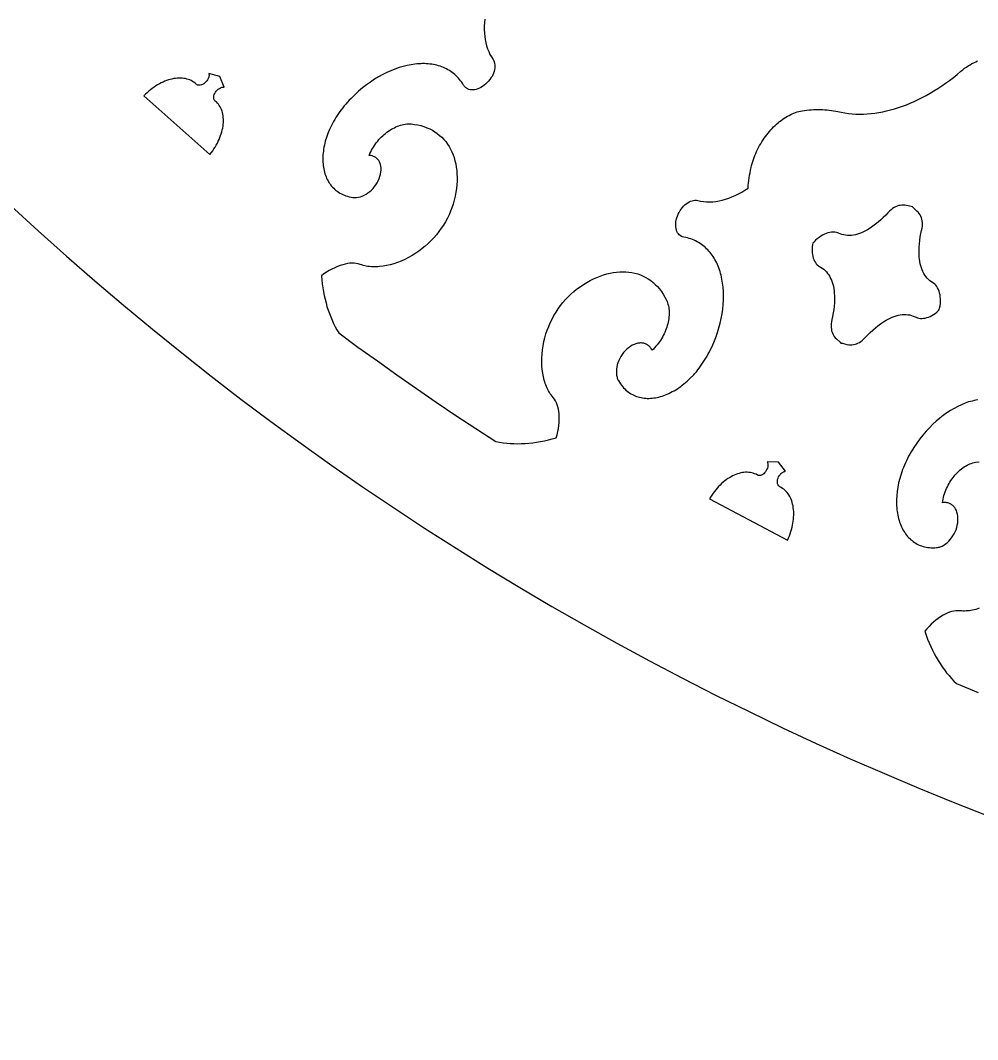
# Model space of a CAD drawing. Extents: x -570 to 570, y -570 to 570.
# Drawn here: x -295.9 to -158.8, y -439.8 to -293.8 of the extents above; entities that cross this region are included whole.
import ezdxf

# ---------------------------------------------------------------- set-up
doc = ezdxf.new("R2010")
doc.units = 0
doc.header["$MEASUREMENT"] = 0
doc.layers.add('BITMAP_LAYER', color=18, linetype='CONTINUOUS')

msp = doc.modelspace()

# ---------------------------------------------------------------- linework, layer by layer
at = {"layer": 'BITMAP_LAYER'}
for points in [[(0, 570, 0.414214), (-570, 0, 0.414214), (0, -570, 0.414214), (570, 0, 0.414214)], [(-437, 0, 0.414214), (0, -437, 0.414214), (437, 0, 0.414214), (0, 437, 0.414214)]]:
    msp.add_lwpolyline(points, format="xyb", close=True, dxfattribs=at)
for points in [[(-229.37, -293.61), (-229.41, -294.13), (-229.44, -294.63), (-229.44, -295.13), (-229.42, -295.62), (-229.38, -296.09), (-229.31, -296.56), (-229.22, -297.01), (-229.1, -297.45), (-228.96, -297.87), (-228.8, -298.28), (-228.62, -298.67), (-228.41, -299.04), (-228.18, -299.4), (-228.08, -299.58), (-228, -299.76), (-227.95, -299.97), (-227.92, -300.18), (-227.91, -300.4), (-227.93, -300.63), (-227.97, -300.86), (-228.03, -301.1), (-228.11, -301.34), (-228.21, -301.58), (-228.33, -301.82), (-228.48, -302.05), (-228.64, -302.28), (-228.82, -302.5), (-229.01, -302.71), (-229.23, -302.91), (-229.45, -303.1), (-229.68, -303.26), (-229.91, -303.4), (-230.14, -303.51), (-230.37, -303.61), (-230.6, -303.68), (-230.83, -303.73), (-231.05, -303.75), (-231.26, -303.75), (-231.46, -303.73), (-231.65, -303.68), (-231.83, -303.61), (-232, -303.52), (-232.15, -303.41), (-232.28, -303.27), (-232.34, -303.19), (-232.39, -303.1), (-232.53, -302.88), (-232.67, -302.67), (-232.82, -302.47), (-232.97, -302.27), (-233.14, -302.08), (-233.3, -301.9), (-233.48, -301.73), (-233.66, -301.57), (-233.84, -301.41), (-234.04, -301.27), (-234.23, -301.13), (-234.44, -301), (-234.64, -300.87), (-234.86, -300.76), (-235.07, -300.65), (-235.3, -300.56), (-235.52, -300.47), (-235.75, -300.38), (-235.99, -300.31), (-236.23, -300.24), (-236.47, -300.19), (-236.72, -300.14), (-236.97, -300.09), (-237.22, -300.06), (-237.48, -300.03), (-237.74, -300.01), (-238.01, -300), (-238.27, -300), (-238.54, -300.01), (-238.82, -300.02), (-239.09, -300.04), (-239.37, -300.07), (-239.93, -300.15), (-240.49, -300.26), (-241.07, -300.4), (-241.64, -300.57), (-242.23, -300.78), (-242.81, -301.01), (-243.4, -301.27), (-243.98, -301.57), (-244.57, -301.89), (-245.15, -302.24), (-245.73, -302.63), (-246.3, -303.04), (-246.87, -303.48), (-247.43, -303.95), (-247.98, -304.45), (-248.52, -304.98), (-248.77, -305.24), (-249.02, -305.51), (-249.26, -305.78), (-249.49, -306.05), (-249.71, -306.32), (-249.92, -306.6), (-250.12, -306.87), (-250.32, -307.15), (-250.51, -307.43), (-250.69, -307.71), (-250.86, -308), (-251.02, -308.28), (-251.32, -308.85), (-251.59, -309.42), (-251.83, -309.99), (-252.03, -310.56), (-252.2, -311.12), (-252.27, -311.4), (-252.34, -311.68), (-252.39, -311.96), (-252.44, -312.23), (-252.48, -312.51), (-252.51, -312.78), (-252.54, -313.04), (-252.55, -313.31), (-252.56, -313.57), (-252.56, -313.83), (-252.55, -314.09), (-252.53, -314.34), (-252.51, -314.58), (-252.48, -314.83), (-252.43, -315.07), (-252.38, -315.3), (-252.33, -315.53), (-252.26, -315.76), (-252.19, -315.98), (-252.1, -316.19), (-252.01, -316.4), (-251.92, -316.61), (-251.81, -316.8), (-251.7, -317), (-251.57, -317.18), (-251.44, -317.36), (-251.3, -317.53), (-251.16, -317.7), (-251, -317.85), (-250.84, -318.01), (-250.67, -318.15), (-250.49, -318.28), (-250.3, -318.41), (-250.11, -318.53), (-249.9, -318.64), (-249.69, -318.74), (-249.47, -318.84), (-249.25, -318.92), (-249.01, -319), (-248.77, -319.06), (-248.52, -319.12), (-248.26, -319.16), (-248.13, -319.18), (-248, -319.19), (-247.86, -319.19), (-247.73, -319.18), (-247.46, -319.13), (-247.18, -319.06), (-246.9, -318.96), (-246.63, -318.84), (-246.36, -318.69), (-246.1, -318.51), (-245.84, -318.32), (-245.6, -318.1), (-245.37, -317.86), (-245.15, -317.61), (-244.95, -317.34), (-244.77, -317.06), (-244.62, -316.76), (-244.48, -316.46), (-244.37, -316.13), (-244.29, -315.82), (-244.24, -315.52), (-244.21, -315.22), (-244.22, -314.94), (-244.25, -314.68), (-244.31, -314.42), (-244.34, -314.31), (-244.39, -314.19), (-244.44, -314.08), (-244.5, -313.98), (-244.56, -313.88), (-244.63, -313.78), (-244.71, -313.69), (-244.79, -313.61), (-244.87, -313.53), (-244.97, -313.46), (-245.07, -313.39), (-245.17, -313.33), (-245.28, -313.28), (-245.39, -313.24), (-245.51, -313.2), (-245.64, -313.17), (-245.77, -313.14), (-245.91, -313.13), (-245.81, -312.88), (-245.7, -312.64), (-245.58, -312.4), (-245.45, -312.17), (-245.31, -311.94), (-245.17, -311.72), (-245.02, -311.5), (-244.86, -311.29), (-244.69, -311.08), (-244.52, -310.88), (-244.34, -310.69), (-244.15, -310.5), (-243.96, -310.32), (-243.77, -310.14), (-243.57, -309.98), (-243.37, -309.82), (-243.16, -309.67), (-242.95, -309.53), (-242.74, -309.4), (-242.53, -309.28), (-242.31, -309.17), (-242.09, -309.06), (-241.87, -308.97), (-241.65, -308.89), (-241.43, -308.82), (-241.21, -308.76), (-240.99, -308.71), (-240.77, -308.67), (-240.55, -308.64), (-240.34, -308.63), (-240.12, -308.63), (-239.91, -308.64), (-239.43, -308.7), (-238.96, -308.78), (-238.51, -308.88), (-238.07, -309.01), (-237.65, -309.17), (-237.25, -309.34), (-236.87, -309.54), (-236.5, -309.76), (-236.16, -310), (-235.83, -310.27), (-235.52, -310.55), (-235.23, -310.85), (-234.96, -311.17), (-234.71, -311.51), (-234.48, -311.87), (-234.27, -312.24), (-234.08, -312.63), (-233.91, -313.04), (-233.76, -313.46), (-233.63, -313.9), (-233.53, -314.35), (-233.45, -314.82), (-233.39, -315.3), (-233.35, -315.79), (-233.33, -316.3), (-233.34, -316.81), (-233.38, -317.34), (-233.43, -317.88), (-233.51, -318.42), (-233.62, -318.98), (-233.75, -319.55), (-233.91, -320.12), (-234.07, -320.63), (-234.26, -321.14), (-234.48, -321.64), (-234.72, -322.14), (-234.99, -322.63), (-235.28, -323.11), (-235.59, -323.58), (-235.93, -324.04), (-236.29, -324.49), (-236.66, -324.92), (-237.05, -325.34), (-237.46, -325.74), (-237.89, -326.13), (-238.33, -326.49), (-238.79, -326.83), (-239.26, -327.15), (-239.78, -327.48), (-240.3, -327.77), (-240.82, -328.04), (-241.35, -328.27), (-241.87, -328.48), (-242.39, -328.66), (-242.91, -328.81), (-243.42, -328.92), (-243.93, -329.01), (-244.43, -329.07), (-244.68, -329.09), (-244.92, -329.1), (-245.16, -329.1), (-245.4, -329.09), (-245.64, -329.08), (-245.87, -329.06), (-246.1, -329.03), (-246.33, -328.99), (-246.55, -328.94), (-246.78, -328.89), (-246.99, -328.83), (-247.21, -328.76), (-247.48, -328.68), (-247.77, -328.62), (-248.07, -328.59), (-248.38, -328.58), (-248.7, -328.59), (-249.02, -328.63), (-249.35, -328.7), (-249.69, -328.79), (-250.08, -328.91), (-250.47, -329.06), (-250.86, -329.23), (-251.25, -329.42), (-251.63, -329.63), (-252.02, -329.87), (-252.39, -330.12), (-252.76, -330.39), (-252.71, -330.97), (-252.64, -331.54), (-252.56, -332.1), (-252.47, -332.66), (-252.36, -333.2), (-252.24, -333.74), (-252.1, -334.27), (-251.96, -334.78), (-251.79, -335.29), (-251.62, -335.79), (-251.43, -336.28), (-251.22, -336.75), (-251.01, -337.22), (-250.78, -337.68), (-250.54, -338.12), (-250.28, -338.56), (-247.53, -340.58), (-244.75, -342.58), (-241.96, -344.57), (-239.15, -346.52), (-236.33, -348.46), (-233.49, -350.37), (-230.63, -352.26), (-227.76, -354.13), (-227.26, -354.22), (-226.75, -354.29), (-226.23, -354.35), (-225.71, -354.39), (-225.19, -354.41), (-224.66, -354.42), (-224.12, -354.41), (-223.58, -354.39), (-223.04, -354.34), (-222.49, -354.28), (-221.94, -354.21), (-221.39, -354.12), (-220.83, -354.01), (-220.26, -353.88), (-219.7, -353.74), (-219.13, -353.58), (-219.01, -353.14), (-218.9, -352.69), (-218.82, -352.26), (-218.76, -351.82), (-218.72, -351.39), (-218.7, -350.97), (-218.7, -350.55), (-218.72, -350.14), (-218.76, -349.79), (-218.81, -349.46), (-218.89, -349.14), (-218.99, -348.84), (-219.11, -348.55), (-219.25, -348.28), (-219.4, -348.03), (-219.58, -347.8), (-219.72, -347.63), (-219.85, -347.45), (-219.98, -347.26), (-220.1, -347.07), (-220.22, -346.87), (-220.33, -346.66), (-220.43, -346.45), (-220.53, -346.24), (-220.62, -346.01), (-220.7, -345.79), (-220.78, -345.56), (-220.85, -345.32), (-220.97, -344.83), (-221.07, -344.33), (-221.14, -343.81), (-221.19, -343.27), (-221.2, -342.72), (-221.2, -342.16), (-221.16, -341.58), (-221.1, -341), (-221.01, -340.4), (-220.89, -339.8), (-220.76, -339.25), (-220.6, -338.7), (-220.42, -338.16), (-220.21, -337.63), (-219.98, -337.1), (-219.73, -336.58), (-219.46, -336.08), (-219.16, -335.59), (-218.85, -335.11), (-218.52, -334.65), (-218.17, -334.21), (-217.81, -333.78), (-217.43, -333.38), (-217.04, -333), (-216.63, -332.64), (-216.21, -332.31), (-215.73, -331.96), (-215.25, -331.63), (-214.77, -331.34), (-214.28, -331.07), (-213.8, -330.82), (-213.32, -330.61), (-212.84, -330.42), (-212.36, -330.25), (-211.89, -330.11), (-211.42, -330), (-210.96, -329.91), (-210.5, -329.84), (-210.04, -329.81), (-209.59, -329.8), (-209.15, -329.81), (-208.72, -329.85), (-208.3, -329.91), (-207.88, -330), (-207.47, -330.12), (-207.08, -330.26), (-206.69, -330.42), (-206.32, -330.61), (-205.96, -330.82), (-205.61, -331.06), (-205.27, -331.33), (-204.95, -331.61), (-204.64, -331.93), (-204.35, -332.26), (-204.08, -332.62), (-203.82, -333.01), (-203.57, -333.42), (-203.35, -333.85), (-203.26, -334.05), (-203.19, -334.25), (-203.13, -334.45), (-203.07, -334.67), (-203.03, -334.88), (-203, -335.11), (-202.98, -335.33), (-202.97, -335.57), (-202.96, -335.8), (-202.97, -336.04), (-202.99, -336.28), (-203.02, -336.52), (-203.06, -336.77), (-203.11, -337.01), (-203.16, -337.26), (-203.23, -337.5), (-203.3, -337.75), (-203.39, -337.99), (-203.48, -338.23), (-203.58, -338.48), (-203.69, -338.71), (-203.81, -338.95), (-203.94, -339.18), (-204.07, -339.41), (-204.21, -339.64), (-204.36, -339.86), (-204.52, -340.07), (-204.69, -340.28), (-204.86, -340.48), (-205.04, -340.68), (-205.22, -340.87), (-205.42, -341.05), (-205.48, -340.93), (-205.55, -340.81), (-205.62, -340.71), (-205.7, -340.61), (-205.79, -340.52), (-205.87, -340.43), (-205.97, -340.36), (-206.06, -340.29), (-206.16, -340.22), (-206.27, -340.17), (-206.37, -340.12), (-206.48, -340.09), (-206.6, -340.05), (-206.71, -340.03), (-206.83, -340.01), (-206.95, -340), (-207.08, -340), (-207.2, -340.01), (-207.46, -340.04), (-207.72, -340.11), (-207.98, -340.21), (-208.25, -340.33), (-208.51, -340.49), (-208.78, -340.68), (-209.04, -340.9), (-209.28, -341.13), (-209.5, -341.38), (-209.7, -341.65), (-209.88, -341.93), (-210.04, -342.22), (-210.18, -342.52), (-210.29, -342.83), (-210.39, -343.14), (-210.46, -343.44), (-210.5, -343.75), (-210.52, -344.05), (-210.52, -344.34), (-210.49, -344.63), (-210.43, -344.9), (-210.39, -345.02), (-210.34, -345.15), (-210.29, -345.27), (-210.23, -345.39), (-210.09, -345.61), (-209.95, -345.83), (-209.81, -346.03), (-209.65, -346.22), (-209.49, -346.41), (-209.33, -346.58), (-209.16, -346.74), (-208.98, -346.89), (-208.8, -347.03), (-208.62, -347.16), (-208.43, -347.28), (-208.23, -347.39), (-208.03, -347.49), (-207.83, -347.58), (-207.62, -347.66), (-207.41, -347.72), (-207.2, -347.78), (-206.98, -347.83), (-206.76, -347.87), (-206.54, -347.9), (-206.32, -347.92), (-206.09, -347.93), (-205.86, -347.93), (-205.63, -347.92), (-205.39, -347.9), (-205.16, -347.87), (-204.92, -347.84), (-204.68, -347.79), (-204.44, -347.74), (-204.2, -347.67), (-203.96, -347.6), (-203.72, -347.52), (-203.48, -347.43), (-203.23, -347.33), (-202.99, -347.22), (-202.75, -347.1), (-202.51, -346.97), (-202.27, -346.84), (-202.03, -346.7), (-201.79, -346.55), (-201.55, -346.39), (-201.31, -346.22), (-201.08, -346.04), (-200.85, -345.86), (-200.39, -345.47), (-199.94, -345.05), (-199.5, -344.59), (-199.29, -344.36), (-199.07, -344.11), (-198.87, -343.86), (-198.66, -343.6), (-198.46, -343.33), (-198.27, -343.05), (-198.08, -342.77), (-197.89, -342.48), (-197.71, -342.19), (-197.53, -341.88), (-197.36, -341.57), (-197.19, -341.26), (-197.03, -340.93), (-196.87, -340.6), (-196.57, -339.91), (-196.3, -339.21), (-196.06, -338.52), (-195.85, -337.84), (-195.66, -337.15), (-195.51, -336.48), (-195.39, -335.81), (-195.29, -335.15), (-195.23, -334.5), (-195.19, -333.86), (-195.18, -333.23), (-195.19, -332.61), (-195.24, -332.01), (-195.31, -331.42), (-195.4, -330.85), (-195.53, -330.3), (-195.6, -330.03), (-195.68, -329.77), (-195.76, -329.51), (-195.85, -329.26), (-195.95, -329.01), (-196.05, -328.76), (-196.16, -328.53), (-196.28, -328.29), (-196.4, -328.07), (-196.53, -327.85), (-196.66, -327.64), (-196.81, -327.43), (-196.95, -327.23), (-197.1, -327.04), (-197.26, -326.85), (-197.43, -326.67), (-197.6, -326.5), (-197.78, -326.33), (-197.96, -326.17), (-198.15, -326.02), (-198.34, -325.88), (-198.54, -325.74), (-198.74, -325.62), (-198.95, -325.5), (-199.17, -325.39), (-199.39, -325.28), (-199.62, -325.19), (-199.85, -325.1), (-200.09, -325.03), (-200.34, -324.96), (-200.59, -324.9), (-200.84, -324.85), (-201.03, -324.81), (-201.21, -324.73), (-201.37, -324.63), (-201.52, -324.51), (-201.64, -324.37), (-201.76, -324.21), (-201.85, -324.02), (-201.92, -323.83), (-201.98, -323.61), (-202.01, -323.39), (-202.03, -323.15), (-202.02, -322.9), (-201.99, -322.64), (-201.95, -322.37), (-201.88, -322.1), (-201.78, -321.83), (-201.67, -321.56), (-201.54, -321.3), (-201.4, -321.05), (-201.24, -320.82), (-201.07, -320.61), (-200.9, -320.41), (-200.71, -320.23), (-200.51, -320.07), (-200.31, -319.92), (-200.11, -319.8), (-199.9, -319.71), (-199.69, -319.64), (-199.48, -319.59), (-199.28, -319.57), (-199.07, -319.57), (-198.87, -319.6), (-198.46, -319.69), (-198.03, -319.75), (-197.6, -319.79), (-197.16, -319.79), (-196.72, -319.77), (-196.27, -319.72), (-195.81, -319.65), (-195.36, -319.55), (-194.89, -319.42), (-194.43, -319.27), (-193.97, -319.09), (-193.5, -318.89), (-193.04, -318.66), (-192.57, -318.4), (-192.11, -318.13), (-191.65, -317.82), (-191.63, -317.46), (-191.6, -317.09), (-191.55, -316.73), (-191.51, -316.36), (-191.45, -315.99), (-191.38, -315.62), (-191.31, -315.25), (-191.23, -314.87), (-191.16, -314.58), (-191.08, -314.3), (-190.99, -314.01), (-190.9, -313.72), (-190.79, -313.44), (-190.68, -313.15), (-190.57, -312.87), (-190.44, -312.59), (-190.3, -312.3), (-190.16, -312.02), (-190.01, -311.74), (-189.85, -311.46), (-189.69, -311.2), (-189.52, -310.93), (-189.35, -310.68), (-189.17, -310.43), (-188.99, -310.18), (-188.8, -309.94), (-188.61, -309.71), (-188.41, -309.49), (-188.21, -309.27), (-188, -309.06), (-187.79, -308.86), (-187.58, -308.66), (-187.37, -308.48), (-187.15, -308.3), (-186.93, -308.13), (-186.71, -307.97), (-186.48, -307.81), (-186.25, -307.67), (-186.02, -307.53), (-185.79, -307.41), (-185.56, -307.29), (-185.33, -307.18), (-185.09, -307.09), (-184.86, -307), (-184.62, -306.92), (-184.38, -306.86), (-184.15, -306.8), (-183.91, -306.76), (-183.58, -306.7), (-183.25, -306.66), (-182.92, -306.62), (-182.59, -306.6), (-182.26, -306.58), (-181.94, -306.56), (-181.62, -306.56), (-181.3, -306.56), (-180.98, -306.57), (-180.66, -306.59), (-180.35, -306.62), (-180.04, -306.65), (-179.73, -306.69), (-179.43, -306.74), (-179.12, -306.8), (-178.82, -306.87), (-178.31, -306.97), (-177.79, -307.06), (-177.27, -307.13), (-176.74, -307.18), (-176.21, -307.21), (-175.67, -307.22), (-175.13, -307.21), (-174.59, -307.19), (-174.04, -307.14), (-173.49, -307.07), (-172.94, -306.99), (-172.38, -306.89), (-171.82, -306.77), (-171.26, -306.63), (-170.7, -306.47), (-170.13, -306.3), (-169.57, -306.1), (-169, -305.89), (-168.44, -305.66), (-167.87, -305.41), (-167.31, -305.15), (-166.74, -304.86), (-166.18, -304.56), (-165.61, -304.25), (-165.05, -303.91), (-164.49, -303.56), (-163.93, -303.19), (-163.37, -302.8), (-162.82, -302.4), (-162.27, -301.98), (-161.72, -301.54), (-161.18, -301.09), (-160.92, -300.87), (-160.66, -300.67), (-160.4, -300.49), (-160.13, -300.31), (-159.87, -300.15), (-159.6, -299.99), (-159.33, -299.86), (-159.06, -299.73), (-158.79, -299.62)], [(-158.78, -348.15), (-159.04, -348.19), (-159.3, -348.25), (-159.55, -348.31), (-159.82, -348.38), (-160.08, -348.45), (-160.34, -348.54), (-160.6, -348.63), (-161.12, -348.84), (-161.65, -349.09), (-162.17, -349.36), (-162.69, -349.67), (-163.21, -350.01), (-163.72, -350.37), (-164.22, -350.77), (-164.72, -351.19), (-165.21, -351.65), (-165.69, -352.13), (-166.16, -352.64), (-166.62, -353.18), (-167.07, -353.74), (-167.5, -354.33), (-167.91, -354.95), (-168.31, -355.59), (-168.5, -355.91), (-168.67, -356.22), (-168.84, -356.54), (-168.99, -356.86), (-169.14, -357.18), (-169.28, -357.5), (-169.42, -357.81), (-169.54, -358.13), (-169.65, -358.45), (-169.76, -358.77), (-169.86, -359.08), (-169.95, -359.4), (-170.11, -360.02), (-170.23, -360.64), (-170.32, -361.25), (-170.38, -361.85), (-170.41, -362.44), (-170.42, -362.73), (-170.41, -363.01), (-170.4, -363.3), (-170.38, -363.57), (-170.36, -363.85), (-170.32, -364.12), (-170.28, -364.38), (-170.23, -364.65), (-170.18, -364.9), (-170.12, -365.15), (-170.05, -365.4), (-169.97, -365.64), (-169.89, -365.87), (-169.8, -366.1), (-169.7, -366.32), (-169.59, -366.54), (-169.48, -366.75), (-169.36, -366.95), (-169.24, -367.15), (-169.11, -367.34), (-168.97, -367.52), (-168.83, -367.69), (-168.68, -367.86), (-168.52, -368.02), (-168.36, -368.17), (-168.19, -368.31), (-168.01, -368.45), (-167.83, -368.57), (-167.64, -368.69), (-167.45, -368.79), (-167.25, -368.89), (-167.04, -368.98), (-166.83, -369.06), (-166.61, -369.13), (-166.39, -369.19), (-166.16, -369.24), (-165.92, -369.27), (-165.68, -369.3), (-165.44, -369.32), (-165.18, -369.32), (-164.93, -369.32), (-164.66, -369.3), (-164.53, -369.28), (-164.4, -369.26), (-164.27, -369.23), (-164.15, -369.19), (-163.89, -369.08), (-163.64, -368.95), (-163.4, -368.78), (-163.16, -368.6), (-162.94, -368.38), (-162.72, -368.15), (-162.52, -367.9), (-162.34, -367.63), (-162.17, -367.35), (-162.02, -367.05), (-161.89, -366.74), (-161.78, -366.42), (-161.7, -366.1), (-161.65, -365.77), (-161.61, -365.43), (-161.61, -365.11), (-161.63, -364.8), (-161.68, -364.51), (-161.75, -364.24), (-161.84, -363.98), (-161.96, -363.75), (-162.03, -363.65), (-162.1, -363.55), (-162.17, -363.45), (-162.25, -363.36), (-162.34, -363.28), (-162.43, -363.21), (-162.52, -363.14), (-162.62, -363.08), (-162.73, -363.02), (-162.83, -362.97), (-162.94, -362.93), (-163.06, -362.9), (-163.18, -362.88), (-163.3, -362.86), (-163.43, -362.85), (-163.56, -362.85), (-163.69, -362.86), (-163.83, -362.88), (-163.79, -362.61), (-163.74, -362.35), (-163.68, -362.09), (-163.61, -361.84), (-163.53, -361.58), (-163.44, -361.33), (-163.35, -361.08), (-163.25, -360.84), (-163.13, -360.6), (-163.01, -360.36), (-162.89, -360.13), (-162.75, -359.91), (-162.61, -359.68), (-162.46, -359.47), (-162.31, -359.26), (-162.15, -359.06), (-161.99, -358.87), (-161.82, -358.68), (-161.64, -358.5), (-161.46, -358.33), (-161.28, -358.17), (-161.09, -358.02), (-160.9, -357.88), (-160.71, -357.74), (-160.51, -357.62), (-160.31, -357.51), (-160.11, -357.41), (-159.91, -357.32), (-159.7, -357.24), (-159.49, -357.18), (-159.29, -357.13), (-159.08, -357.09), (-158.59, -357.03)], [(-158.58, -378), (-158.81, -378.08), (-159.05, -378.15), (-159.28, -378.21), (-159.51, -378.26), (-159.75, -378.3), (-159.98, -378.34), (-160.21, -378.36), (-160.44, -378.38), (-160.67, -378.39), (-160.9, -378.39), (-161.12, -378.38), (-161.34, -378.37), (-161.63, -378.35), (-161.93, -378.37), (-162.22, -378.41), (-162.53, -378.47), (-162.83, -378.56), (-163.14, -378.68), (-163.45, -378.82), (-163.75, -378.99), (-164.1, -379.2), (-164.45, -379.44), (-164.78, -379.7), (-165.11, -379.98), (-165.44, -380.27), (-165.75, -380.59), (-166.05, -380.93), (-166.35, -381.28), (-166.16, -381.84), (-165.95, -382.4), (-165.73, -382.94), (-165.5, -383.47), (-165.26, -383.98), (-165, -384.49), (-164.73, -384.98), (-164.45, -385.45), (-164.16, -385.92), (-163.86, -386.37), (-163.55, -386.8), (-163.23, -387.22), (-162.89, -387.63), (-162.55, -388.03), (-162.19, -388.41), (-161.83, -388.77), (-158.71, -390.06)]]:
    msp.add_lwpolyline(points, dxfattribs=at)
for points in [[(-273.46, -308.81), (-268.73, -313), (-268.52, -312.74), (-268.33, -312.48), (-268.15, -312.21), (-267.97, -311.94), (-267.81, -311.67), (-267.66, -311.4), (-267.53, -311.12), (-267.4, -310.85), (-267.29, -310.58), (-267.19, -310.31), (-267.09, -310.03), (-267.02, -309.76), (-266.95, -309.49), (-266.89, -309.23), (-266.85, -308.96), (-266.82, -308.7), (-266.8, -308.45), (-266.79, -308.2), (-266.79, -307.95), (-266.81, -307.7), (-266.84, -307.47), (-266.88, -307.24), (-266.93, -307.01), (-266.99, -306.79), (-267.07, -306.58), (-267.16, -306.38), (-267.26, -306.18), (-267.38, -306), (-267.5, -305.82), (-267.64, -305.65), (-267.8, -305.49), (-267.96, -305.35), (-268.02, -305.29), (-268.07, -305.23), (-268.11, -305.16), (-268.14, -305.09), (-268.16, -305.02), (-268.18, -304.94), (-268.18, -304.86), (-268.18, -304.78), (-268.16, -304.61), (-268.1, -304.44), (-268.03, -304.26), (-267.93, -304.09), (-267.81, -303.93), (-267.68, -303.79), (-267.53, -303.65), (-267.37, -303.54), (-267.2, -303.45), (-267.12, -303.42), (-267.03, -303.39), (-266.94, -303.38), (-266.85, -303.36), (-266.76, -303.36), (-266.67, -303.37), (-267.3, -301.86), (-268.88, -301.41), (-268.86, -301.5), (-268.85, -301.59), (-268.85, -301.68), (-268.86, -301.77), (-268.9, -301.95), (-268.97, -302.13), (-269.06, -302.3), (-269.17, -302.46), (-269.3, -302.62), (-269.45, -302.75), (-269.6, -302.87), (-269.77, -302.97), (-269.93, -303.04), (-270.1, -303.08), (-270.18, -303.09), (-270.26, -303.1), (-270.34, -303.09), (-270.41, -303.08), (-270.49, -303.06), (-270.56, -303.03), (-270.62, -302.98), (-270.69, -302.93), (-270.85, -302.79), (-271.03, -302.65), (-271.21, -302.54), (-271.4, -302.43), (-271.6, -302.34), (-271.81, -302.26), (-272.02, -302.2), (-272.24, -302.15), (-272.46, -302.11), (-272.69, -302.08), (-272.93, -302.07), (-273.17, -302.07), (-273.41, -302.09), (-273.66, -302.11), (-273.9, -302.15), (-274.16, -302.2), (-274.41, -302.26), (-274.67, -302.34), (-274.93, -302.43), (-275.18, -302.53), (-275.44, -302.64), (-275.7, -302.76), (-275.96, -302.89), (-276.22, -303.04), (-276.47, -303.2), (-276.73, -303.37), (-276.98, -303.55), (-277.23, -303.74), (-277.48, -303.94), (-277.72, -304.16), (-277.96, -304.38), (-278.19, -304.62)], [(-178.36, -340.02), (-178.16, -340.05), (-177.5, -340.2), (-177.24, -340.25), (-177.03, -340.27), (-176.8, -340.27), (-176.57, -340.24), (-176.35, -340.19), (-176.14, -340.12), (-175.93, -340.03), (-175.71, -339.91), (-175.5, -339.77), (-175.28, -339.6), (-175.07, -339.42), (-174.83, -339.17), (-174.52, -338.84), (-174.17, -338.49), (-173.81, -338.15), (-173.44, -337.84), (-173.06, -337.53), (-172.68, -337.25), (-172.29, -336.98), (-171.9, -336.74), (-171.61, -336.57), (-171.32, -336.43), (-171.04, -336.3), (-170.75, -336.19), (-170.46, -336.1), (-170.17, -336.03), (-169.88, -335.97), (-169.6, -335.94), (-169.32, -335.92), (-169.05, -335.93), (-168.78, -335.95), (-168.51, -335.99), (-168.25, -336.06), (-168, -336.14), (-167.75, -336.24), (-167.6, -336.32), (-167.4, -336.4), (-167.2, -336.45), (-166.98, -336.48), (-166.77, -336.48), (-166.54, -336.47), (-166.31, -336.43), (-166.08, -336.37), (-165.84, -336.29), (-165.6, -336.19), (-165.36, -336.07), (-165.12, -335.92), (-164.88, -335.76), (-164.64, -335.57), (-164.41, -335.36), (-164.28, -335.23), (-164.23, -335.01), (-164.17, -334.67), (-164.13, -334.34), (-164.11, -334.01), (-164.11, -333.7), (-164.14, -333.4), (-164.18, -333.12), (-164.23, -332.85), (-164.31, -332.59), (-164.4, -332.35), (-164.52, -332.12), (-164.64, -331.92), (-164.79, -331.73), (-164.94, -331.56), (-165.09, -331.44), (-165.2, -331.38), (-165.42, -331.24), (-165.64, -331.08), (-165.83, -330.9), (-166.02, -330.7), (-166.19, -330.49), (-166.35, -330.27), (-166.5, -330.03), (-166.63, -329.78), (-166.75, -329.51), (-166.85, -329.23), (-166.94, -328.95), (-167.02, -328.65), (-167.08, -328.33), (-167.12, -328.01), (-167.15, -327.69), (-167.17, -327.22), (-167.17, -326.75), (-167.15, -326.28), (-167.12, -325.8), (-167.07, -325.31), (-167, -324.82), (-166.91, -324.33), (-166.81, -323.89), (-166.75, -323.55), (-166.71, -323.27), (-166.7, -323), (-166.7, -322.75), (-166.73, -322.5), (-166.77, -322.27), (-166.83, -322.06), (-166.92, -321.85), (-167.03, -321.65), (-167.15, -321.46), (-167.29, -321.29), (-167.48, -321.11), (-167.97, -320.65), (-168.11, -320.51), (-168.31, -320.48), (-168.97, -320.33), (-169.22, -320.28), (-169.44, -320.26), (-169.67, -320.26), (-169.9, -320.29), (-170.11, -320.33), (-170.33, -320.41), (-170.54, -320.5), (-170.76, -320.62), (-170.97, -320.76), (-171.19, -320.93), (-171.4, -321.11), (-171.64, -321.36), (-171.95, -321.69), (-172.3, -322.04), (-172.66, -322.37), (-173.03, -322.69), (-173.41, -322.99), (-173.79, -323.28), (-174.18, -323.54), (-174.57, -323.79), (-174.85, -323.96), (-175.14, -324.1), (-175.43, -324.23), (-175.72, -324.34), (-176.01, -324.43), (-176.3, -324.5), (-176.58, -324.56), (-176.87, -324.59), (-177.15, -324.61), (-177.42, -324.6), (-177.69, -324.58), (-177.96, -324.53), (-178.22, -324.47), (-178.47, -324.39), (-178.72, -324.29), (-178.83, -324.23), (-179.01, -324.18), (-179.24, -324.14), (-179.48, -324.13), (-179.72, -324.14), (-179.96, -324.18), (-180.22, -324.24), (-180.47, -324.32), (-180.73, -324.43), (-180.99, -324.56), (-181.25, -324.71), (-181.5, -324.89), (-181.76, -325.09), (-182.01, -325.3), (-182.25, -325.55), (-182.41, -325.72), (-182.44, -325.9), (-182.48, -326.21), (-182.5, -326.51), (-182.5, -326.8), (-182.48, -327.08), (-182.45, -327.35), (-182.4, -327.6), (-182.33, -327.85), (-182.24, -328.07), (-182.14, -328.28), (-182.03, -328.47), (-181.9, -328.65), (-181.75, -328.81), (-181.59, -328.95), (-181.42, -329.07), (-181.27, -329.15), (-181.04, -329.29), (-180.83, -329.45), (-180.63, -329.63), (-180.45, -329.83), (-180.27, -330.03), (-180.11, -330.26), (-179.97, -330.5), (-179.84, -330.75), (-179.72, -331.02), (-179.61, -331.29), (-179.52, -331.58), (-179.45, -331.88), (-179.39, -332.19), (-179.35, -332.51), (-179.32, -332.84), (-179.3, -333.31), (-179.3, -333.78), (-179.31, -334.25), (-179.35, -334.73), (-179.4, -335.22), (-179.47, -335.7), (-179.56, -336.2), (-179.65, -336.64), (-179.72, -336.98), (-179.76, -337.25), (-179.77, -337.52), (-179.77, -337.78), (-179.74, -338.03), (-179.7, -338.26), (-179.63, -338.47), (-179.55, -338.68), (-179.44, -338.88), (-179.32, -339.07), (-179.18, -339.24), (-178.99, -339.42), (-178.49, -339.88)], [(-191.61, -365.28), (-186.01, -368.22), (-185.88, -367.91), (-185.75, -367.61), (-185.64, -367.31), (-185.54, -367.01), (-185.44, -366.7), (-185.36, -366.4), (-185.3, -366.11), (-185.24, -365.81), (-185.19, -365.52), (-185.16, -365.23), (-185.14, -364.94), (-185.13, -364.66), (-185.12, -364.39), (-185.13, -364.11), (-185.15, -363.85), (-185.19, -363.59), (-185.23, -363.33), (-185.28, -363.09), (-185.34, -362.85), (-185.42, -362.61), (-185.5, -362.39), (-185.6, -362.18), (-185.7, -361.97), (-185.82, -361.77), (-185.94, -361.59), (-186.08, -361.41), (-186.22, -361.25), (-186.38, -361.09), (-186.54, -360.95), (-186.72, -360.82), (-186.91, -360.7), (-187.1, -360.6), (-187.17, -360.56), (-187.23, -360.51), (-187.29, -360.46), (-187.34, -360.4), (-187.37, -360.33), (-187.41, -360.26), (-187.43, -360.18), (-187.45, -360.1), (-187.47, -359.93), (-187.46, -359.75), (-187.43, -359.57), (-187.37, -359.38), (-187.29, -359.19), (-187.2, -359.02), (-187.09, -358.86), (-186.96, -358.71), (-186.82, -358.58), (-186.74, -358.53), (-186.66, -358.48), (-186.58, -358.44), (-186.49, -358.41), (-186.41, -358.39), (-186.32, -358.37), (-187.29, -357.05), (-188.94, -357), (-188.9, -357.08), (-188.87, -357.17), (-188.84, -357.25), (-188.83, -357.34), (-188.82, -357.53), (-188.85, -357.72), (-188.89, -357.91), (-188.97, -358.09), (-189.06, -358.27), (-189.16, -358.44), (-189.29, -358.59), (-189.42, -358.72), (-189.57, -358.83), (-189.72, -358.91), (-189.79, -358.95), (-189.87, -358.97), (-189.95, -358.98), (-190.02, -358.99), (-190.1, -358.98), (-190.18, -358.97), (-190.25, -358.94), (-190.32, -358.91), (-190.52, -358.81), (-190.72, -358.72), (-190.93, -358.65), (-191.14, -358.59), (-191.35, -358.55), (-191.57, -358.53), (-191.79, -358.52), (-192.02, -358.52), (-192.25, -358.54), (-192.47, -358.57), (-192.71, -358.61), (-192.94, -358.67), (-193.17, -358.74), (-193.4, -358.82), (-193.64, -358.92), (-193.87, -359.03), (-194.1, -359.15), (-194.33, -359.29), (-194.56, -359.43), (-194.79, -359.59), (-195.01, -359.76), (-195.24, -359.94), (-195.45, -360.13), (-195.67, -360.34), (-195.88, -360.55), (-196.09, -360.78), (-196.29, -361.01), (-196.48, -361.26), (-196.67, -361.51), (-196.86, -361.78), (-197.04, -362.06), (-197.21, -362.34)]]:
    msp.add_lwpolyline(points, close=True, dxfattribs=at)

doc.saveas('drawing.dxf')
